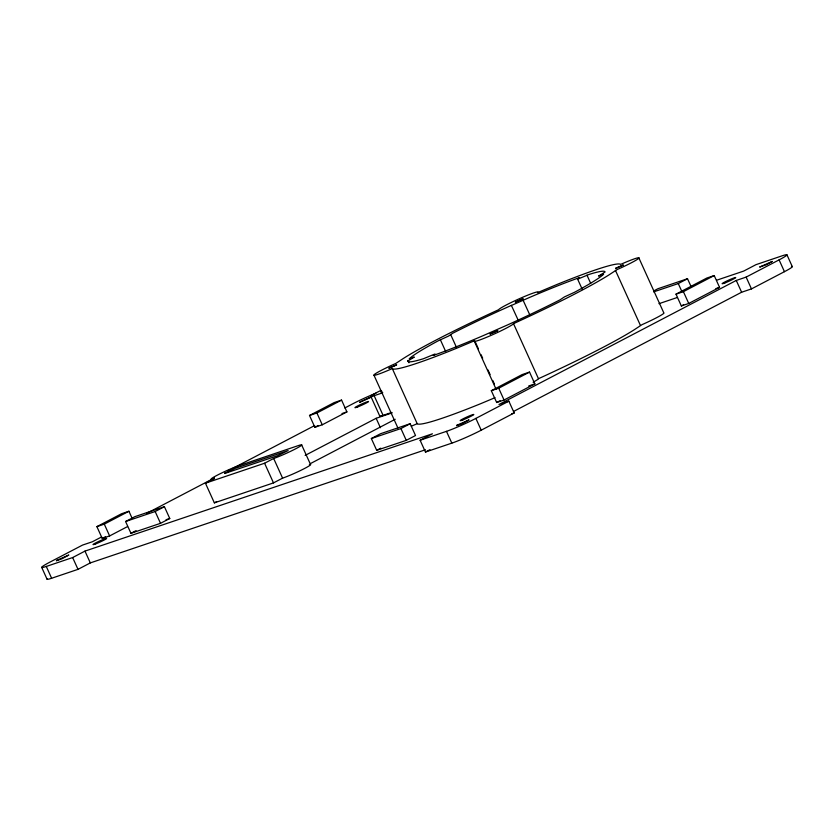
<?xml version="1.0" encoding="UTF-8"?>
<svg xmlns="http://www.w3.org/2000/svg" width="834" height="834" viewBox="0 0 834 834"><rect width="100%" height="100%" fill="white"/><g stroke="black" fill="none" stroke-linecap="round" stroke-linejoin="round"><path stroke-width="1.25" d="M511.471 305.348L499.305 310.842A108.253 8.121 -24.4 0 0 452.789 333.204L448.525 336.071L438.225 340.814A108.253 8.121 -24.4 0 0 410.641 357.536L409.213 358.808L414.289 357.067L407.763 361.049A108.253 8.121 -24.4 0 0 423.599 358.672L434.024 354.367L435.285 354.189L433.221 355.472L435.119 354.804A108.253 8.121 -24.4 0 0 482.75 335.831L507.312 325.031A108.253 8.121 -24.4 0 0 560.021 299.844L564.409 296.925L574.584 292.244A108.253 8.121 -24.4 0 0 602.169 275.512L603.597 274.25L598.572 276.064L605.046 272.009A108.253 8.121 -24.4 0 0 589.2 274.386L578.827 278.671L577.514 278.879L579.578 277.586L577.691 278.254A108.253 8.121 -24.4 0 0 530.059 297.227L511.409 305.452L518.373 320.579M392.303 368.576L392.251 368.67A125.58 9.414 -24.4 0 0 456.135 348.456L474.713 340.658L474.296 340.991A21.653 1.626 -24.4 0 0 491.716 335.112A21.653 1.626 -24.4 0 0 513.515 323.717L514.276 323.29A125.58 9.414 -24.4 0 0 609.206 274.751L617.108 269.559A21.653 1.626 -24.4 0 0 638.896 258.165A21.653 1.626 -24.4 0 0 621.476 264.044L620.559 264.388A125.58 9.414 -24.4 0 0 556.664 284.603L537.534 292.64L538.013 292.202A21.653 1.626 -24.4 0 0 519.551 298.635A21.653 1.626 -24.4 0 0 498.638 309.716A125.58 9.414 -24.4 0 0 403.604 358.307L395.702 363.499A21.653 1.626 -24.4 0 0 373.913 374.893A21.653 1.626 -24.4 0 0 391.334 369.003L392.303 368.576L417.219 423.724A125.58 9.414 -24.4 0 0 481.114 403.51L495.042 397.662M523.106 300.261L530.049 315.44M638.792 257.748L663.77 312.802A21.653 1.626 -24.4 0 1 642.086 324.614L634.174 329.805A125.58 9.414 -24.4 0 1 539.244 378.344L538.483 378.772A21.653 1.626 -24.4 0 1 533.103 382.233M371.724 396.963L359.6 402.301L371.63 396.567M381.711 391.073L380.596 391.834L381.857 391.657M127.56 526.567L109.629 535.939L102.238 538.43L96.88 526.64L121.535 513.754L128.926 511.252L132.137 518.331M309.518 415.478L334.173 402.593L341.565 400.101L346.913 411.892L322.258 424.787L314.866 427.279L309.518 415.478L316.91 412.986L341.565 400.101M96.88 526.64L104.281 524.138L128.926 511.252M125.59 521.511L134.837 516.673L164.413 506.697L169.761 518.487L160.514 523.325L130.948 533.312L125.59 521.511L155.166 511.523L164.413 506.697M344.817 407.972L352.782 403.812A22.945 1.72 -24.4 0 1 375.936 393.2M101.592 536.95L92.376 541.766L82.524 545.092L49.55 562.324A22.945 1.72 -24.4 0 0 46.277 566.453L51.625 578.254L78 569.351L90.322 562.908L425.465 449.755M146.513 513.463L214.474 477.934M228.297 470.71L230.601 469.5M232.905 468.301L314.689 425.548M205.435 483.199L214.526 478.445A17.316 1.303 -24.4 0 1 216.996 475.328A17.316 1.303 -24.4 0 1 239.181 465.56L298.322 445.596A17.316 1.303 -24.4 0 1 295.851 448.713A17.316 1.303 -24.4 0 1 273.667 458.481L264.576 463.235L205.435 483.199L214.359 502.86L273.5 482.896L282.59 478.143A17.316 1.303 -24.4 0 0 303.076 469.24A17.316 1.303 -24.4 0 0 309.372 464.611M102.238 538.43L105.595 536.679M314.866 427.279L318.234 425.517M46.277 566.453L72.641 557.55L84.974 551.107L432.429 433.795L420.107 440.248L425.455 452.038L451.83 443.135A22.945 1.72 -24.4 0 0 481.218 430.188L514.192 412.955L508.844 401.154L498.982 404.48L736.266 280.443L746.128 277.107L779.102 259.874A22.945 1.72 -24.4 0 0 782.375 255.746L756 264.649L743.678 271.092L716.573 280.245M130.948 533.312L136.078 530.622M214.359 502.86L216.632 501.672M305.15 455.395L376.144 418.293L392.157 412.882M310.477 463.568L395.212 419.273M371.349 438.538L380.596 433.701L410.161 423.724L415.52 435.515L406.273 440.352L376.697 450.329L371.349 438.538L400.925 428.551L410.161 423.724M653.835 290.868L657.943 288.72L687.518 278.733L691.261 286.99M653.627 291.89L678.271 283.57L687.518 278.733M376.697 450.329L380.815 448.181M491.32 390.708L522.136 374.591L529.527 372.1L534.875 383.901L504.059 400.007L496.668 402.499L491.32 390.708L498.711 388.206L529.527 372.1M675.999 294.162L706.815 278.045L714.206 275.554L719.554 287.355L688.738 303.461L681.347 305.953L675.999 294.162L683.39 291.66L714.206 275.554M496.668 402.499L500.087 400.716M681.347 305.953L683.63 304.764M420.107 440.248L446.471 431.345A22.945 1.72 -24.4 0 0 475.87 418.397L508.844 401.154M425.455 452.038L429.937 449.693M513.546 411.464L741.624 292.234L751.476 288.908L784.45 271.675A22.945 1.72 -24.4 0 0 791.476 266.505M417.271 423.63L416.312 424.058A21.653 1.626 -24.4 0 1 411.308 426.205M391.699 412.434L383.077 415.353L374.153 395.691L382.775 392.772M658.975 303.68L677.458 297.446M341.982 413.56L346.913 411.892M715.864 288.595L719.554 287.355M528.714 385.975L534.875 383.901M166.06 519.738L169.761 518.487M511.732 413.789L514.192 412.955M786.952 254.829L792.3 266.619M779.102 259.874L784.45 271.675M746.128 277.107L751.476 288.908M736.266 280.443L741.624 292.234M683.39 291.66L688.738 303.461M678.271 283.57L682.014 291.827M615.409 270.279L640.387 325.333M586.948 275.105L590.67 283.299M577.514 278.879L582.351 289.534M513.494 323.644L538.462 378.688M498.711 388.206L504.059 400.007M475.244 341.825L478.424 348.852M481.082 354.711L482.678 358.224M487.994 369.942L490.121 374.622M492.779 380.481L494.364 383.994M474.4 341.408L496.188 389.436M450.673 334.601L456.521 347.486M440.331 339.688L445.648 351.406M475.87 418.397L481.218 430.188M446.471 431.345L451.83 443.135M407.899 360.455L408.962 362.8M400.925 428.551L406.273 440.352M374.018 375.31L397.922 428.019M370.88 396.484L379.793 416.145M376.144 418.293L380.419 427.727M316.91 412.986L322.258 424.787M301.595 444.793L310.519 464.455M273.667 458.481L282.59 478.143M264.576 463.235L273.5 482.896M155.166 511.523L160.514 523.325M104.281 524.138L109.629 535.939M84.974 551.107L90.322 562.908M72.641 557.55L78 569.351M41.7 567.381L47.048 579.171M51.625 578.254A22.945 1.72 -24.4 0 1 47.173 578.869M383.077 415.353A17.316 1.303 -24.4 0 1 379.71 415.812M374.153 395.691A17.316 1.303 -24.4 0 1 380.148 390.792M759.826 266.984L766.55 264.618L772.336 261.407L759.826 266.984M56.733 560.365L56.368 560.813L61.914 558.801L68.847 555.017L56.733 560.365M225.034 473.045L224.7 473.472L277.68 455.698L288.147 450.568L235.167 468.343L225.034 473.045M389.009 368.148L396.598 364.896L389.009 368.148M515.391 302.085L522.981 298.822L515.391 302.085M490.131 333.996L497.71 330.66L490.131 333.996M615.617 268.329L623.217 265.076L615.617 268.329M456.928 425.246L456.563 425.705L462.109 423.682L469.052 419.909L456.928 425.246M357.609 406.961A7.579 0.573 -24.4 0 0 368.565 401.592A7.579 0.573 -24.4 0 0 358.933 405.293A7.579 0.573 -24.4 0 0 357.609 406.961M724.788 282.997A7.579 0.573 -24.4 0 0 735.744 277.628A7.579 0.573 -24.4 0 0 726.112 281.329A7.579 0.573 -24.4 0 0 724.788 282.997M95.67 543.893A7.579 0.573 -24.4 0 0 106.627 538.524A7.579 0.573 -24.4 0 0 96.994 542.225A7.579 0.573 -24.4 0 0 95.67 543.893M462.849 419.929A7.579 0.573 -24.4 0 0 473.806 414.561A7.579 0.573 -24.4 0 0 464.173 418.261A7.579 0.573 -24.4 0 0 462.849 419.929"/></g></svg>
